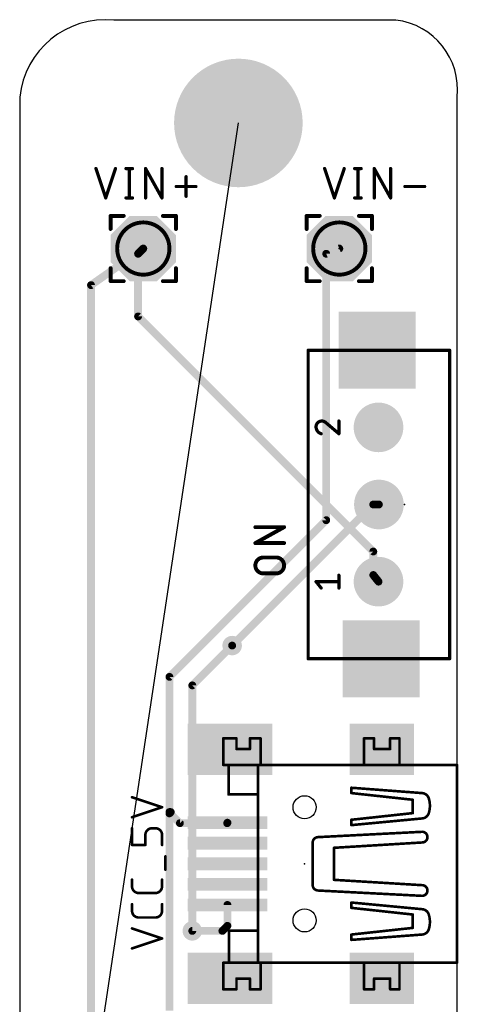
# Model space of a CAD drawing. Extents: x 0 to 95, y 0 to 67.
# Drawn here: x 78 to 95.05, y 28.68 to 67.02 of the extents above; entities that cross this region are included whole.
import ezdxf

# ---------------------------------------------------------------- set-up
doc = ezdxf.new("R2010")
doc.units = 0
doc.header["$MEASUREMENT"] = 0
doc.layers.get('0').update_dxf_attribs({"linetype": 'CONTINUOUS'})
for name, color, linetype in [('1', 12, 'CONTINUOUS'), ('16', 132, 'CONTINUOUS'), ('17', 110, 'CONTINUOUS'), ('18', 110, 'CONTINUOUS'), ('19', 53, 'CONTINUOUS'), ('20', 31, 'CONTINUOUS'), ('21', 253, 'CONTINUOUS'), ('23', 53, 'CONTINUOUS'), ('25', 253, 'CONTINUOUS'), ('51', 253, 'CONTINUOUS')]:
    doc.layers.add(name, color=color, linetype=linetype)

# ---------------------------------------------------------------- blocks, each defined once
blk = doc.blocks.new('ROUNDP')
at = {"const_width": 0.5}
blk.add_lwpolyline([(0, -0.25, 1), (0, 0.25, 1), (0, -0.25)], format="xyb", dxfattribs=at)
blk = doc.blocks.new('SQUAREP')
blk.add_solid([(-0.5, -0.5), (0.5, -0.5), (-0.5, 0.5), (0.5, 0.5)])
blk = doc.blocks.new('RECT')
blk.add_solid([(-0.5, -0.5), (0.5, -0.5), (-0.5, 0.5), (0.5, 0.5)])
blk = doc.blocks.new('OCTAGONP')
at = {"const_width": 0.5}
blk.add_lwpolyline([(-0.25, -0.1036), (-0.25, 0.1036), (-0.1036, 0.25), (0.1036, 0.25), (0.25, 0.1036), (0.25, -0.1036), (0.1036, -0.25), (-0.1036, -0.25), (-0.25, -0.1036), (-0.25, 0.1036)], dxfattribs=at)
blk = doc.blocks.new('ROUNDV')
at = {"const_width": 0.5}
blk.add_lwpolyline([(0, -0.25, 1), (0, 0.25, 1), (0, -0.25)], format="xyb", dxfattribs=at)

msp = doc.modelspace()

# ---------------------------------------------------------------- linework, layer by layer
at = {"layer": '1', "const_width": 0.3048}
for points in [[(80.772, 56.6928), (82.804, 58.1152)], [(89.916, 57.912), (90.424, 58.1152)], [(89.916, 47.5488), (89.916, 57.912)], [(80.772, 56.6928), (80.772, 25.908)], [(91.7448, 48.1584), (86.2584, 42.672)], [(91.7448, 48.1584), (91.964, 48.1584)], [(83.82, 41.4528), (89.916, 47.5488)], [(83.82, 36.195), (83.82, 41.4528)], [(83.8708, 36.195), (83.82, 36.195)], [(83.8327, 36.1569), (83.82, 36.1442)], [(83.82, 36.1442), (83.82, 28.4734)], [(83.8454, 36.1696), (83.8327, 36.1569)], [(84.2264, 35.7632), (83.8327, 36.1569)], [(83.8708, 36.195), (83.8454, 36.1696)], [(86.0655, 35.7632), (84.2264, 35.7632)], [(86.0754, 35.7818), (86.0655, 35.7632)], [(86.0754, 31.769), (86.0754, 32.5818)], [(85.8786, 31.5722), (86.0754, 31.769)], [(85.8786, 31.5722), (84.709, 31.5722)]]:
    msp.add_lwpolyline(points, dxfattribs=at)
at = {"layer": '1', "const_width": 0.1524}
for points in [[(82.8477, 58.0528, 1), (82.7603, 58.1776)], [(89.9922, 57.912, 1), (89.8398, 57.912)], [(89.8877, 57.9827, 1), (89.9443, 57.8413)], [(90.4523, 58.0445, 1), (90.3957, 58.1859)], [(80.8482, 56.6928, 1), (80.6958, 56.6928)], [(80.7283, 56.7552, 1), (80.8157, 56.6304)], [(91.7448, 48.2346, 1), (91.7448, 48.0822)], [(91.7987, 48.1045, 1), (91.6909, 48.2123)], [(91.964, 48.0822, 1), (91.964, 48.2346)], [(89.8398, 47.5488, 1), (89.9922, 47.5488)], [(89.9699, 47.4949, 1), (89.8621, 47.6027)], [(86.2045, 42.7259, 1), (86.3123, 42.6181)], [(83.8962, 41.4528, 1), (83.7438, 41.4528)], [(83.7661, 41.5067, 1), (83.8739, 41.3989)], [(83.82, 36.2712, 1), (83.82, 36.1188)], [(83.8962, 36.1442, 1), (83.7438, 36.1442)], [(83.7661, 36.1981, 1), (83.8739, 36.0903)], [(83.7438, 36.195, 1), (83.8962, 36.195)], [(83.8866, 36.2108, 1), (83.7788, 36.103)], [(83.7788, 36.2108, 1), (83.8866, 36.103)], [(83.7915, 36.2235, 1), (83.8993, 36.1157)], [(83.8866, 36.103, 1), (83.7788, 36.2108)], [(83.8993, 36.1157, 1), (83.7915, 36.2235)], [(83.9247, 36.1411, 1), (83.8169, 36.2489)], [(83.8708, 36.1188, 1), (83.8708, 36.2712)], [(84.2264, 35.8394, 1), (84.2264, 35.687)], [(84.1725, 35.7093, 1), (84.2803, 35.8171)], [(85.9982, 35.7989, 1), (86.1328, 35.7275)], [(86.1427, 35.7461, 1), (86.0081, 35.8175)], [(86.0655, 35.687, 1), (86.0655, 35.8394)], [(86.1516, 32.5818, 1), (85.9992, 32.5818)], [(85.9992, 31.769, 1), (86.1516, 31.769)], [(86.1293, 31.7151, 1), (86.0215, 31.8229)], [(84.709, 31.6484, 1), (84.709, 31.496)], [(85.8247, 31.6261, 1), (85.9325, 31.5183)], [(85.8786, 31.496, 1), (85.8786, 31.6484)]]:
    msp.add_lwpolyline(points, format="xyb", dxfattribs=at)
at = {"layer": '16', "const_width": 0.3048}
for points in [[(82.6008, 57.912), (82.804, 58.1152)], [(82.6008, 57.912), (82.6008, 55.4736)], [(82.6008, 55.4736), (91.7448, 46.3296)], [(91.7448, 46.3296), (91.7448, 45.4152)], [(91.7448, 45.4152), (91.948, 45.1584)], [(86.2584, 42.672), (84.709, 41.1226)], [(84.709, 41.1226), (84.709, 31.5722)]]:
    msp.add_lwpolyline(points, dxfattribs=at)
at = {"layer": '16', "const_width": 0.1524}
for points in [[(82.677, 57.912, 1), (82.5246, 57.912)], [(82.5469, 57.9659, 1), (82.6547, 57.8581)], [(82.8579, 58.0613, 1), (82.7501, 58.1691)], [(82.6547, 55.5275, 1), (82.5469, 55.4197)], [(82.5246, 55.4736, 1), (82.677, 55.4736)], [(91.821, 46.3296, 1), (91.6686, 46.3296)], [(91.6909, 46.2757, 1), (91.7987, 46.3835)], [(91.8046, 45.4625, 1), (91.685, 45.3679)], [(91.6686, 45.4152, 1), (91.821, 45.4152)], [(91.8882, 45.1111, 1), (92.0078, 45.2057)], [(86.3123, 42.6181, 1), (86.2045, 42.7259)], [(84.7852, 41.1226, 1), (84.6328, 41.1226)], [(84.6551, 41.1765, 1), (84.7629, 41.0687)], [(84.6328, 31.5722, 1), (84.7852, 31.5722)]]:
    msp.add_lwpolyline(points, format="xyb", dxfattribs=at)
at = {"layer": '19'}
msp.add_line((78, 6.5), (86.5, 63), dxfattribs=at)
at = {"layer": '20'}
for p, q in [((92.62, 67), (81.66, 67)), ((78, 64), (78, 16)), ((95, 3), (95, 64))]:
    msp.add_line(p, q, dxfattribs=at)
for centre in [(89.0754, 36.3818), (89.0754, 31.9818)]:
    msp.add_circle(centre, 0.45, dxfattribs=at)
for centre, radius, start, end in [((81.33, 63.67), 3.3463, 84.3405, 174.3405), ((92.31, 64.31), 2.7078, 353.4261, 83.4261)]:
    msp.add_arc(centre, radius, start, end, dxfattribs=at)
at = {"layer": '21'}
for points, const_width in [([(81.534, 59.3852), (82.042, 59.3852)], 0.1524), ([(81.534, 59.3852), (81.534, 58.8772)], 0.1524), ([(84.074, 59.3852), (83.566, 59.3852)], 0.1524), ([(84.074, 59.3852), (84.074, 58.8772)], 0.1524), ([(89.154, 59.3852), (89.662, 59.3852)], 0.1524), ([(89.154, 59.3852), (89.154, 58.8772)], 0.1524), ([(91.694, 59.3852), (91.186, 59.3852)], 0.1524), ([(91.694, 59.3852), (91.694, 58.8772)], 0.1524), ([(81.534, 56.8452), (81.534, 57.3532)], 0.1524), ([(84.074, 56.8452), (84.074, 57.3532)], 0.1524), ([(89.154, 56.8452), (89.154, 57.3532)], 0.1524), ([(91.694, 56.8452), (91.694, 57.3532)], 0.1524), ([(81.534, 56.8452), (82.042, 56.8452)], 0.1524), ([(83.566, 56.8452), (84.074, 56.8452)], 0.1524), ([(89.154, 56.8452), (89.662, 56.8452)], 0.1524), ([(91.186, 56.8452), (91.694, 56.8452)], 0.1524), ([(89.214, 42.1584), (89.214, 54.1584)], 0.127), ([(89.214, 54.1584), (94.714, 54.1584)], 0.127), ([(94.714, 54.1584), (94.714, 42.1584)], 0.127), ([(89.9146, 51.3313), (90.4085, 50.9115)], 0.127), ([(90.4085, 50.9115), (90.4085, 51.4053)], 0.127), ([(90.4085, 44.9115), (90.4085, 45.4053)], 0.127), ([(89.7171, 44.9115), (89.5195, 45.1584)], 0.127), ([(89.5195, 45.1584), (90.4085, 45.1584)], 0.127), ([(94.714, 42.1584), (89.214, 42.1584)], 0.127), ([(87.9912, 38.029), (90.6785, 38.029)], 0.1016), ([(94.9936, 38.0232), (93.49, 38.0232)], 0.1016), ([(94.9936, 38.0233), (94.9936, 38.0232)], 0.1016), ([(94.9936, 38.0232), (94.9936, 30.3402)], 0.1016), ([(94.9982, 38.0291), (94.9982, 30.3345)], 0.1016), ([(86.1181, 37.5142), (86.1181, 36.8816)], 0.1016), ([(87.2656, 36.8817), (87.2656, 37.506)], 0.1016), ([(90.8925, 37.1407), (93.6439, 36.933)], 0.1016), ([(90.8925, 36.933), (90.8925, 37.1407)], 0.1016), ([(86.1181, 36.8816), (87.2656, 36.8816)], 0.1016), ([(93.2805, 36.6735), (90.8925, 36.933)], 0.1016), ([(93.2805, 36.1543), (93.2805, 36.6735)], 0.1016), ([(90.8925, 35.8948), (93.2805, 36.1543)], 0.1016), ([(93.6439, 35.9467), (90.8925, 35.6871)], 0.1016), ([(90.8925, 35.6871), (90.8925, 35.8948)], 0.1016), ([(93.6438, 35.4275), (89.5946, 35.2199)], 0.1016), ([(89.387, 35.0122), (89.387, 33.3511)], 0.1016), ([(93.6439, 35.0122), (90.2176, 34.8046)], 0.1016), ([(90.2176, 34.8046), (90.2176, 33.5586)], 0.1016), ([(93.6439, 33.3512), (90.2176, 33.5588)], 0.1016), ([(93.6438, 32.9359), (89.5946, 33.1435)], 0.1016), ([(93.8515, 33.1435), (93.8515, 33.1436)], 0.1016), ([(93.6439, 32.4167), (90.8925, 32.6763)], 0.1016), ([(90.8925, 32.6763), (90.8925, 32.4686)], 0.1016), ([(90.8925, 32.4686), (93.2805, 32.2091)], 0.1016), ([(93.2805, 32.2091), (93.2805, 31.6899)], 0.1016), ([(86.135, 31.5832), (87.2656, 31.5832)], 0.1016), ([(86.135, 30.8575), (86.135, 31.5832)], 0.1016), ([(87.2656, 31.5832), (87.2655, 30.8575)], 0.1016), ([(93.2805, 31.6899), (90.8925, 31.4304)], 0.1016), ([(90.8925, 31.2227), (93.6439, 31.4304)], 0.1016), ([(90.8925, 31.4304), (90.8925, 31.2227)], 0.1016), ([(90.6277, 30.3346), (88.0923, 30.3345)], 0.1016), ([(94.9936, 30.3402), (93.4901, 30.3403)], 0.1016)]:
    msp.add_lwpolyline(points, dxfattribs=dict(at, const_width=const_width))
for points, const_width in [([(81.534, 59.4233, 1), (81.534, 59.3471)], 0.0762), ([(81.5721, 59.3852, 1), (81.4959, 59.3852)], 0.0762), ([(82.042, 59.3471, 1), (82.042, 59.4233)], 0.0762), ([(83.566, 59.4233, 1), (83.566, 59.3471)], 0.0762), ([(84.1121, 59.3852, 1), (84.0359, 59.3852)], 0.0762), ([(84.074, 59.3471, 1), (84.074, 59.4233)], 0.0762), ([(89.154, 59.4233, 1), (89.154, 59.3471)], 0.0762), ([(89.1921, 59.3852, 1), (89.1159, 59.3852)], 0.0762), ([(89.662, 59.3471, 1), (89.662, 59.4233)], 0.0762), ([(91.186, 59.4233, 1), (91.186, 59.3471)], 0.0762), ([(91.7321, 59.3852, 1), (91.6559, 59.3852)], 0.0762), ([(91.694, 59.3471, 1), (91.694, 59.4233)], 0.0762), ([(81.4959, 58.8772, 1), (81.5721, 58.8772)], 0.0762), ([(84.0359, 58.8772, 1), (84.1121, 58.8772)], 0.0762), ([(89.1159, 58.8772, 1), (89.1921, 58.8772)], 0.0762), ([(91.6559, 58.8772, 1), (91.7321, 58.8772)], 0.0762), ([(81.5721, 57.3532, 1), (81.4959, 57.3532)], 0.0762), ([(84.1121, 57.3532, 1), (84.0359, 57.3532)], 0.0762), ([(89.1921, 57.3532, 1), (89.1159, 57.3532)], 0.0762), ([(91.7321, 57.3532, 1), (91.6559, 57.3532)], 0.0762), ([(81.534, 56.8833, 1), (81.534, 56.8071)], 0.0762), ([(81.4959, 56.8452, 1), (81.5721, 56.8452)], 0.0762), ([(82.042, 56.8071, 1), (82.042, 56.8833)], 0.0762), ([(83.566, 56.8833, 1), (83.566, 56.8071)], 0.0762), ([(84.0359, 56.8452, 1), (84.1121, 56.8452)], 0.0762), ([(84.074, 56.8071, 1), (84.074, 56.8833)], 0.0762), ([(89.154, 56.8833, 1), (89.154, 56.8071)], 0.0762), ([(89.1159, 56.8452, 1), (89.1921, 56.8452)], 0.0762), ([(89.662, 56.8071, 1), (89.662, 56.8833)], 0.0762), ([(91.186, 56.8833, 1), (91.186, 56.8071)], 0.0762), ([(91.6559, 56.8452, 1), (91.7321, 56.8452)], 0.0762), ([(91.694, 56.8071, 1), (91.694, 56.8833)], 0.0762), ([(89.2458, 54.1584, 1), (89.1822, 54.1584)], 0.0635), ([(89.214, 54.1902, 1), (89.214, 54.1266)], 0.0635), ([(94.7458, 54.1584, 1), (94.6822, 54.1584)], 0.0635), ([(94.714, 54.1266, 1), (94.714, 54.1902)], 0.0635), ([(89.7418, 51.4053, 0.4142), (89.5195, 51.1831)], 0.127), ([(89.7418, 51.4371, 1), (89.7417, 51.3736)], 0.0635), ([(89.9146, 51.3313, 0.2053), (89.7418, 51.4053)], 0.127), ([(89.7418, 51.3736, 1), (89.7418, 51.4371)], 0.0635), ([(89.9352, 51.3555, 1), (89.894, 51.3071)], 0.0635), ([(89.8916, 51.3094, 1), (89.9376, 51.3532)], 0.0635), ([(90.4403, 51.4053, 1), (90.3768, 51.4053)], 0.0635), ([(89.5195, 51.1831, 0.3252), (89.7171, 50.9115)], 0.127), ([(89.5512, 51.1831, 1), (89.4878, 51.1831)], 0.0635), ([(89.4878, 51.1831, 1), (89.5513, 51.1831)], 0.0635), ([(89.7073, 50.8813, 1), (89.7268, 50.9417)], 0.0635), ([(90.3768, 50.9115, 1), (90.4403, 50.9115)], 0.0635), ([(90.3879, 50.8873, 1), (90.4291, 50.9356)], 0.0635), ([(90.4403, 45.4053, 1), (90.3768, 45.4053)], 0.0635), ([(89.5195, 45.1902, 1), (89.5195, 45.1266)], 0.0635), ([(89.5443, 45.1782, 1), (89.4947, 45.1386)], 0.0635), ([(89.6923, 44.8916, 1), (89.7418, 44.9313)], 0.0635), ([(90.3768, 44.9115, 1), (90.4403, 44.9115)], 0.0635), ([(90.4085, 45.1266, 1), (90.4085, 45.1902)], 0.0635), ([(89.214, 42.1902, 1), (89.214, 42.1266)], 0.0635), ([(89.1822, 42.1584, 1), (89.2458, 42.1584)], 0.0635), ([(94.6822, 42.1584, 1), (94.7458, 42.1584)], 0.0635), ([(94.714, 42.1266, 1), (94.714, 42.1902)], 0.0635), ([(87.9912, 38.0544, 1), (87.9912, 38.0036)], 0.0508), ([(90.6785, 38.0036, 1), (90.6785, 38.0544)], 0.0508), ([(93.49, 38.0486, 1), (93.49, 37.9978)], 0.0508), ([(95.019, 38.0233, 1), (94.9682, 38.0233)], 0.0508), ([(95.019, 38.0232, 1), (94.9682, 38.0232)], 0.0508), ([(94.9682, 38.0232, 1), (95.019, 38.0232)], 0.0508), ([(95.0236, 38.0291, 1), (94.9728, 38.0291)], 0.0508), ([(94.9936, 37.9978, 1), (94.9936, 38.0486)], 0.0508), ([(86.1435, 37.5142, 1), (86.0927, 37.5142)], 0.0508), ([(87.291, 37.506, 1), (87.2402, 37.506)], 0.0508), ([(90.8944, 37.166, 1), (90.8906, 37.1154)], 0.0508), ([(90.9179, 37.1407, 1), (90.8671, 37.1407)], 0.0508), ([(86.1181, 36.907, 1), (86.1181, 36.8562)], 0.0508), ([(86.0927, 36.8816, 1), (86.1435, 36.8816)], 0.0508), ([(87.2402, 36.8817, 1), (87.291, 36.8817)], 0.0508), ([(87.2656, 36.8562, 1), (87.2656, 36.907)], 0.0508), ([(90.8952, 36.9583, 1), (90.8898, 36.9077)], 0.0508), ([(90.8671, 36.933, 1), (90.9179, 36.933)], 0.0508), ([(93.9034, 36.7254, 0.3087), (93.6439, 36.933)], 0.1016), ([(93.6458, 36.9583, 1), (93.642, 36.9077)], 0.0508), ([(93.642, 36.9077, 1), (93.6458, 36.9583)], 0.0508), ([(93.3059, 36.6735, 1), (93.2551, 36.6735)], 0.0508), ([(93.2778, 36.6482, 1), (93.2832, 36.6988)], 0.0508), ([(93.9034, 36.1543, 0.1499), (93.9034, 36.7254)], 0.1016), ([(93.9277, 36.7328, 1), (93.8791, 36.718)], 0.0508), ([(93.8791, 36.718, 1), (93.9277, 36.7328)], 0.0508), ([(93.2551, 36.1543, 1), (93.3059, 36.1543)], 0.0508), ([(93.2832, 36.129, 1), (93.2778, 36.1796)], 0.0508), ([(93.6439, 35.9467, 0.3087), (93.9034, 36.1543)], 0.1016), ([(93.8791, 36.1617, 1), (93.9277, 36.1469)], 0.0508), ([(93.9277, 36.1469, 1), (93.8791, 36.1617)], 0.0508), ([(90.9179, 35.8948, 1), (90.8671, 35.8948)], 0.0508), ([(90.8898, 35.9201, 1), (90.8952, 35.8695)], 0.0508), ([(90.8901, 35.7124, 1), (90.8949, 35.6618)], 0.0508), ([(90.8671, 35.6871, 1), (90.9179, 35.6871)], 0.0508), ([(93.642, 35.972, 1), (93.6458, 35.9214)], 0.0508), ([(93.6463, 35.9214, 1), (93.6415, 35.972)], 0.0508), ([(89.5946, 35.2199, 0.3825), (89.387, 35.0122)], 0.1016), ([(89.5933, 35.2453, 1), (89.5959, 35.1945)], 0.0508), ([(89.596, 35.1945, 1), (89.5932, 35.2453)], 0.0508), ([(93.8515, 35.2199, 0.4142), (93.6439, 35.4275)], 0.1016), ([(93.6439, 35.4529, 1), (93.6439, 35.4021)], 0.0508), ([(93.6439, 35.0122, 0.4142), (93.8515, 35.2198)], 0.1016), ([(93.6451, 35.4021, 1), (93.6425, 35.4529)], 0.0508), ([(93.8769, 35.2198, 1), (93.8261, 35.2198)], 0.0508), ([(89.4124, 35.0122, 1), (89.3616, 35.0122)], 0.0508), ([(89.3616, 35.0136, 1), (89.4124, 35.0108)], 0.0508), ([(93.6439, 35.0376, 1), (93.6439, 34.9868)], 0.0508), ([(93.6454, 34.9868, 1), (93.6424, 35.0376)], 0.0508), ([(93.8261, 35.2199, 1), (93.8769, 35.2199)], 0.0508), ([(90.2161, 34.83, 1), (90.2191, 34.7792)], 0.0508), ([(90.243, 34.8046, 1), (90.1922, 34.8046)], 0.0508), ([(89.387, 33.3512, 0.3827), (89.5946, 33.1435)], 0.1016), ([(89.4124, 33.3526, 1), (89.3616, 33.3498)], 0.0508), ([(89.3616, 33.3511, 1), (89.4124, 33.3511)], 0.0508), ([(90.2191, 33.5842, 1), (90.2161, 33.5334)], 0.0508), ([(90.1922, 33.5586, 1), (90.243, 33.5586)], 0.0508), ([(93.8515, 33.1436, 0.4142), (93.6439, 33.3512)], 0.1016), ([(93.6439, 33.3766, 1), (93.6439, 33.3258)], 0.0508), ([(93.6424, 33.3258, 1), (93.6454, 33.3766)], 0.0508), ([(89.5959, 33.1689, 1), (89.5933, 33.1181)], 0.0508), ([(89.5932, 33.1181, 1), (89.596, 33.1689)], 0.0508), ([(93.6439, 32.9359, 0.4142), (93.8515, 33.1435)], 0.1016), ([(93.6439, 32.9613, 1), (93.6439, 32.9105)], 0.0508), ([(93.6425, 32.9105, 1), (93.6451, 32.9613)], 0.0508), ([(93.8769, 33.1436, 1), (93.8261, 33.1436)], 0.0508), ([(93.8769, 33.1435, 1), (93.8261, 33.1435)], 0.0508), ([(93.8261, 33.1436, 1), (93.8769, 33.1436)], 0.0508), ([(93.8261, 33.1435, 1), (93.8769, 33.1435)], 0.0508), ([(90.8949, 32.7016, 1), (90.8901, 32.651)], 0.0508), ([(90.9179, 32.6763, 1), (90.8671, 32.6763)], 0.0508), ([(90.8952, 32.4939, 1), (90.8898, 32.4433)], 0.0508), ([(90.8671, 32.4686, 1), (90.9179, 32.4686)], 0.0508), ([(93.3059, 32.2091, 1), (93.2551, 32.2091)], 0.0508), ([(93.2778, 32.1838, 1), (93.2832, 32.2344)], 0.0508), ([(93.9034, 32.2091, 0.3087), (93.6439, 32.4167)], 0.1016), ([(93.6458, 32.442, 1), (93.642, 32.3914)], 0.0508), ([(93.6415, 32.3914, 1), (93.6463, 32.442)], 0.0508), ([(93.9034, 31.638, 0.1499), (93.9034, 32.2091)], 0.1016), ([(93.9277, 32.2165, 1), (93.8791, 32.2017)], 0.0508), ([(93.8791, 32.2017, 1), (93.9277, 32.2165)], 0.0508), ([(86.135, 31.6086, 1), (86.135, 31.5578)], 0.0508), ([(86.1604, 31.5832, 1), (86.1096, 31.5832)], 0.0508), ([(87.291, 31.5832, 1), (87.2402, 31.5832)], 0.0508), ([(87.2656, 31.5578, 1), (87.2656, 31.6086)], 0.0508), ([(90.9179, 31.4304, 1), (90.8671, 31.4304)], 0.0508), ([(90.8898, 31.4557, 1), (90.8952, 31.4051)], 0.0508), ([(93.2551, 31.6899, 1), (93.3059, 31.6899)], 0.0508), ([(93.2832, 31.6646, 1), (93.2778, 31.7152)], 0.0508), ([(93.6439, 31.4304, 0.3087), (93.9034, 31.638)], 0.1016), ([(93.642, 31.4557, 1), (93.6458, 31.4051)], 0.0508), ([(93.6458, 31.4051, 1), (93.642, 31.4557)], 0.0508), ([(93.8791, 31.6454, 1), (93.9277, 31.6306)], 0.0508), ([(93.9277, 31.6306, 1), (93.8791, 31.6454)], 0.0508), ([(90.8906, 31.248, 1), (90.8944, 31.1974)], 0.0508), ([(90.8671, 31.2227, 1), (90.9179, 31.2227)], 0.0508), ([(86.1096, 30.8575, 1), (86.1604, 30.8575)], 0.0508), ([(87.2401, 30.8575, 1), (87.2909, 30.8575)], 0.0508), ([(88.0923, 30.3599, 1), (88.0923, 30.3091)], 0.0508), ([(90.6277, 30.3092, 1), (90.6277, 30.36)], 0.0508), ([(93.4901, 30.3657, 1), (93.4901, 30.3149)], 0.0508), ([(94.9682, 30.3402, 1), (95.019, 30.3402)], 0.0508), ([(94.9728, 30.3345, 1), (95.0236, 30.3345)], 0.0508), ([(94.9936, 30.3148, 1), (94.9936, 30.3656)], 0.0508)]:
    msp.add_lwpolyline(points, format="xyb", dxfattribs=dict(at, const_width=const_width))
at = {"layer": '23'}
for p in [(82.804, 58.1152), (90.424, 58.1152), (92.964, 48.1584), (89.0754, 34.1818)]:
    msp.add_point(p, dxfattribs=at)
at = {"layer": '25'}
for points, const_width in [([(80.9625, 61.2267), (81.3435, 60.0837)], 0.127), ([(81.3435, 60.0837), (81.7245, 61.2267)], 0.127), ([(82.1309, 61.2267), (82.3849, 61.2267)], 0.127), ([(82.2579, 61.2267), (82.2579, 60.0837)], 0.127), ([(82.8929, 60.0837), (82.8929, 61.2267)], 0.127), ([(82.8929, 61.2267), (83.5279, 60.0837)], 0.127), ([(83.5279, 60.0837), (83.5279, 61.2267)], 0.127), ([(84.4677, 60.1472), (84.4677, 60.9092)], 0.127), ([(89.8525, 61.2267), (90.2335, 60.0837)], 0.127), ([(90.2335, 60.0837), (90.6145, 61.2267)], 0.127), ([(91.0209, 61.2267), (91.2749, 61.2267)], 0.127), ([(91.1479, 61.2267), (91.1479, 60.0837)], 0.127), ([(91.7829, 60.0837), (91.7829, 61.2267)], 0.127), ([(91.7829, 61.2267), (92.4179, 60.0837)], 0.127), ([(92.4179, 60.0837), (92.4179, 61.2267)], 0.127), ([(84.0867, 60.5282), (84.8487, 60.5282)], 0.127), ([(92.9767, 60.5282), (93.7387, 60.5282)], 0.127), ([(82.1309, 60.0837), (82.3849, 60.0837)], 0.127), ([(91.0209, 60.0837), (91.2749, 60.0837)], 0.127), ([(87.1606, 46.6577), (88.2782, 47.2786)], 0.1524), ([(88.2782, 47.2786), (87.1606, 47.2786)], 0.1524), ([(88.2782, 46.6577), (87.1606, 46.6577)], 0.1524), ([(87.471, 46.0975), (87.9678, 46.0975)], 0.1524), ([(87.9678, 45.4766), (87.471, 45.4766)], 0.1524), ([(83.534, 36.3837), (82.3656, 36.7731)], 0.1016), ([(82.3656, 35.9942), (83.534, 36.3837)], 0.1016), ([(82.3656, 34.9161), (82.3656, 35.5652)], 0.1016), ([(82.8849, 35.3056), (82.8849, 34.9161)], 0.1016), ([(83.2744, 35.5652), (83.1445, 35.5652)], 0.1016), ([(83.534, 34.9161), (83.534, 35.3056)], 0.1016), ([(82.8849, 34.9161), (82.3656, 34.9161)], 0.1016), ([(83.6638, 33.9523), (83.6638, 34.4716)], 0.1016), ([(82.3656, 33.3055), (82.3656, 33.5652)], 0.1016), ([(83.534, 33.5652), (83.534, 33.3055)], 0.1016), ([(83.2744, 33.0459), (82.6252, 33.0459)], 0.1016), ([(82.3656, 32.353), (82.3656, 32.6127)], 0.1016), ([(83.534, 32.6127), (83.534, 32.353)], 0.1016), ([(83.2744, 32.0934), (82.6252, 32.0934)], 0.1016), ([(83.534, 31.2783), (82.3656, 31.6677)], 0.1016), ([(82.3656, 30.8888), (83.534, 31.2783)], 0.1016)]:
    msp.add_lwpolyline(points, dxfattribs=dict(at, const_width=const_width))
for points, const_width in [([(80.9926, 61.2367, 1), (80.9324, 61.2167)], 0.0635), ([(81.7546, 61.2167, 1), (81.6944, 61.2367)], 0.0635), ([(82.1309, 61.2585, 1), (82.1309, 61.1949)], 0.0635), ([(82.2897, 61.2267, 1), (82.2262, 61.2267)], 0.0635), ([(82.3849, 61.1949, 1), (82.3849, 61.2585)], 0.0635), ([(82.9246, 61.2267, 1), (82.8611, 61.2267)], 0.0635), ([(82.9207, 61.2421, 1), (82.8651, 61.2113)], 0.0635), ([(83.5597, 61.2267, 1), (83.4962, 61.2267)], 0.0635), ([(84.4995, 60.9092, 1), (84.436, 60.9092)], 0.0635), ([(89.8826, 61.2367, 1), (89.8224, 61.2167)], 0.0635), ([(90.6446, 61.2167, 1), (90.5844, 61.2367)], 0.0635), ([(91.0209, 61.2585, 1), (91.0209, 61.1949)], 0.0635), ([(91.1797, 61.2267, 1), (91.1162, 61.2267)], 0.0635), ([(91.2749, 61.1949, 1), (91.2749, 61.2585)], 0.0635), ([(91.8147, 61.2267, 1), (91.7511, 61.2267)], 0.0635), ([(91.8107, 61.2421, 1), (91.7551, 61.2113)], 0.0635), ([(92.4497, 61.2267, 1), (92.3862, 61.2267)], 0.0635), ([(84.0867, 60.56, 1), (84.0867, 60.4965)], 0.0635), ([(84.8487, 60.4965, 1), (84.8487, 60.56)], 0.0635), ([(92.9767, 60.56, 1), (92.9767, 60.4965)], 0.0635), ([(93.7387, 60.4965, 1), (93.7387, 60.56)], 0.0635), ([(81.3134, 60.0937, 1), (81.3736, 60.0737)], 0.0635), ([(81.3134, 60.0737, 1), (81.3736, 60.0937)], 0.0635), ([(82.1309, 60.1155, 1), (82.1309, 60.0519)], 0.0635), ([(82.2262, 60.0837, 1), (82.2897, 60.0837)], 0.0635), ([(82.3849, 60.0519, 1), (82.3849, 60.1155)], 0.0635), ([(82.8611, 60.0837, 1), (82.9246, 60.0837)], 0.0635), ([(83.4962, 60.0837, 1), (83.5597, 60.0837)], 0.0635), ([(83.5001, 60.0683, 1), (83.5557, 60.0991)], 0.0635), ([(84.436, 60.1472, 1), (84.4995, 60.1472)], 0.0635), ([(90.2034, 60.0937, 1), (90.2636, 60.0737)], 0.0635), ([(90.2034, 60.0737, 1), (90.2636, 60.0937)], 0.0635), ([(91.0209, 60.1155, 1), (91.0209, 60.0519)], 0.0635), ([(91.1162, 60.0837, 1), (91.1797, 60.0837)], 0.0635), ([(91.2749, 60.0519, 1), (91.2749, 60.1155)], 0.0635), ([(91.7511, 60.0837, 1), (91.8147, 60.0837)], 0.0635), ([(92.3862, 60.0837, 1), (92.4497, 60.0837)], 0.0635), ([(92.3901, 60.0683, 1), (92.4457, 60.0991)], 0.0635), ([(87.1606, 47.3167, 1), (87.1606, 47.2405)], 0.0762), ([(88.2967, 47.2453, 1), (88.2597, 47.3119)], 0.0762), ([(88.2782, 47.2405, 1), (88.2782, 47.3167)], 0.0762), ([(87.1606, 46.6958, 1), (87.1606, 46.6196)], 0.0762), ([(87.1421, 46.691, 1), (87.1791, 46.6244)], 0.0762), ([(88.2782, 46.6196, 1), (88.2782, 46.6958)], 0.0762), ([(87.471, 46.0975, 1), (87.471, 45.4766)], 0.1524), ([(87.471, 46.1356, 1), (87.471, 46.0594)], 0.0762), ([(87.471, 46.0594, 1), (87.471, 46.1356)], 0.0762), ([(87.9678, 45.4766, 1), (87.9678, 46.0975)], 0.1524), ([(87.9678, 46.1356, 1), (87.9678, 46.0594)], 0.0762), ([(87.9678, 46.0594, 1), (87.9678, 46.1356)], 0.0762), ([(87.471, 45.5147, 1), (87.471, 45.4385)], 0.0762), ([(87.471, 45.4385, 1), (87.471, 45.5147)], 0.0762), ([(87.9678, 45.5147, 1), (87.9678, 45.4385)], 0.0762), ([(87.9678, 45.4385, 1), (87.9678, 45.5147)], 0.0762), ([(82.3736, 36.7972, 1), (82.3576, 36.749)], 0.0508), ([(83.542, 36.3596, 1), (83.526, 36.4078)], 0.0508), ([(83.526, 36.3596, 1), (83.542, 36.4078)], 0.0508), ([(82.3576, 36.0183, 1), (82.3736, 35.9701)], 0.0508), ([(82.391, 35.5652, 1), (82.3402, 35.5652)], 0.0508), ([(83.1445, 35.5652, 0.4142), (82.8849, 35.3056)], 0.1016), ([(82.9103, 35.3056, 1), (82.8595, 35.3056)], 0.0508), ([(82.8595, 35.3056, 1), (82.9103, 35.3056)], 0.0508), ([(83.1445, 35.5906, 1), (83.1445, 35.5398)], 0.0508), ([(83.1445, 35.5398, 1), (83.1445, 35.5906)], 0.0508), ([(83.534, 35.3056, 0.4142), (83.2744, 35.5652)], 0.1016), ([(83.2744, 35.5906, 1), (83.2744, 35.5398)], 0.0508), ([(83.2744, 35.5398, 1), (83.2744, 35.5906)], 0.0508), ([(83.5594, 35.3056, 1), (83.5086, 35.3056)], 0.0508), ([(83.5086, 35.3056, 1), (83.5594, 35.3056)], 0.0508), ([(82.3656, 34.9415, 1), (82.3656, 34.8907)], 0.0508), ([(82.3402, 34.9161, 1), (82.391, 34.9161)], 0.0508), ([(82.8595, 34.9161, 1), (82.9103, 34.9161)], 0.0508), ([(82.8849, 34.8907, 1), (82.8849, 34.9415)], 0.0508), ([(83.5086, 34.9161, 1), (83.5594, 34.9161)], 0.0508), ([(83.6892, 34.4716, 1), (83.6384, 34.4716)], 0.0508), ([(83.6384, 33.9523, 1), (83.6892, 33.9523)], 0.0508), ([(82.391, 33.5652, 1), (82.3402, 33.5652)], 0.0508), ([(82.3656, 33.3055, 0.4142), (82.6252, 33.0459)], 0.1016), ([(82.391, 33.3055, 1), (82.3402, 33.3055)], 0.0508), ([(83.2744, 33.0459, 0.4142), (83.534, 33.3055)], 0.1016), ([(83.5594, 33.5652, 1), (83.5086, 33.5652)], 0.0508), ([(83.5594, 33.3055, 1), (83.5086, 33.3055)], 0.0508), ([(82.3402, 33.3055, 1), (82.391, 33.3055)], 0.0508), ([(82.6252, 33.0713, 1), (82.6252, 33.0205)], 0.0508), ([(82.6252, 33.0205, 1), (82.6252, 33.0713)], 0.0508), ([(83.2744, 33.0713, 1), (83.2744, 33.0205)], 0.0508), ([(83.2744, 33.0205, 1), (83.2744, 33.0713)], 0.0508), ([(83.5086, 33.3055, 1), (83.5594, 33.3055)], 0.0508), ([(82.391, 32.6127, 1), (82.3402, 32.6127)], 0.0508), ([(83.5594, 32.6127, 1), (83.5086, 32.6127)], 0.0508), ([(82.3656, 32.353, 0.4142), (82.6252, 32.0934)], 0.1016), ([(82.391, 32.353, 1), (82.3402, 32.353)], 0.0508), ([(82.3402, 32.353, 1), (82.391, 32.353)], 0.0508), ([(83.2744, 32.0934, 0.4142), (83.534, 32.353)], 0.1016), ([(83.5594, 32.353, 1), (83.5086, 32.353)], 0.0508), ([(83.5086, 32.353, 1), (83.5594, 32.353)], 0.0508), ([(82.6252, 32.1188, 1), (82.6252, 32.068)], 0.0508), ([(82.6252, 32.068, 1), (82.6252, 32.1188)], 0.0508), ([(83.2744, 32.1188, 1), (83.2744, 32.068)], 0.0508), ([(83.2744, 32.068, 1), (83.2744, 32.1188)], 0.0508), ([(82.3736, 31.6918, 1), (82.3576, 31.6436)], 0.0508), ([(83.542, 31.2542, 1), (83.526, 31.3024)], 0.0508), ([(83.526, 31.2542, 1), (83.542, 31.3024)], 0.0508), ([(82.3576, 30.9129, 1), (82.3736, 30.8647)], 0.0508)]:
    msp.add_lwpolyline(points, format="xyb", dxfattribs=dict(at, const_width=const_width))
at = {"layer": '51'}
for points, const_width in [([(82.804, 57.0992, 1), (82.804, 59.1312, 1), (82.804, 57.0992)], 0.1524), ([(90.424, 57.0992, 1), (90.424, 59.1312, 1), (90.424, 57.0992)], 0.1524), ([(85.9127, 39.0869, 1), (85.9127, 39.0361)], 0.0508), ([(85.9381, 39.0615, 1), (85.8873, 39.0615)], 0.0508), ([(86.4534, 39.0615, 1), (86.4026, 39.0615)], 0.0508), ([(86.428, 39.0361, 1), (86.428, 39.0869)], 0.0508), ([(86.9471, 39.0869, 1), (86.9471, 39.0361)], 0.0508), ([(86.9725, 39.0615, 1), (86.9217, 39.0615)], 0.0508), ([(87.3878, 39.0615, 1), (87.337, 39.0615)], 0.0508), ([(87.3624, 39.0361, 1), (87.3624, 39.0869)], 0.0508), ([(91.3847, 39.0869, 1), (91.3847, 39.0361)], 0.0508), ([(91.4101, 39.0615, 1), (91.3593, 39.0615)], 0.0508), ([(91.8023, 39.0615, 1), (91.7515, 39.0615)], 0.0508), ([(91.7769, 39.0361, 1), (91.7769, 39.0869)], 0.0508), ([(92.3999, 39.0869, 1), (92.3999, 39.0361)], 0.0508), ([(92.4253, 39.0615, 1), (92.3745, 39.0615)], 0.0508), ([(92.7887, 39.0615, 1), (92.7379, 39.0615)], 0.0508), ([(92.7633, 39.0361, 1), (92.7633, 39.0869)], 0.0508), ([(86.428, 38.6716, 1), (86.428, 38.6208)], 0.0508), ([(86.4026, 38.6462, 1), (86.4534, 38.6462)], 0.0508), ([(86.9217, 38.6462, 1), (86.9725, 38.6462)], 0.0508), ([(86.9471, 38.6208, 1), (86.9471, 38.6716)], 0.0508), ([(91.7769, 38.6716, 1), (91.7769, 38.6208)], 0.0508), ([(91.7515, 38.6462, 1), (91.8023, 38.6462)], 0.0508), ([(92.3745, 38.6462, 1), (92.4253, 38.6462)], 0.0508), ([(92.3999, 38.6208, 1), (92.3999, 38.6716)], 0.0508), ([(85.8873, 38.0336, 1), (85.9381, 38.0336)], 0.0508), ([(85.9157, 38.0545, 1), (85.9157, 38.0037)], 0.0508), ([(86.1435, 38.0035, 1), (86.0927, 38.0035)], 0.0508), ([(87.291, 38.0291, 1), (87.2402, 38.0291)], 0.0508), ([(87.337, 38.0673, 1), (87.3878, 38.0673)], 0.0508), ([(91.3593, 38.0232, 1), (91.4101, 38.0232)], 0.0508), ([(92.7633, 38.0486, 1), (92.7633, 37.9978)], 0.0508), ([(92.7379, 38.0232, 1), (92.7887, 38.0232)], 0.0508), ([(94.9936, 37.9978, 1), (94.9936, 38.0486)], 0.0508), ([(94.9982, 38.0037, 1), (94.9982, 38.0545)], 0.0508), ([(86.0927, 36.8816, 1), (86.1435, 36.8816)], 0.0508), ([(86.1604, 31.5832, 1), (86.1096, 31.5832)], 0.0508), ([(85.9369, 30.3299, 1), (85.8861, 30.3299)], 0.0508), ([(85.9156, 30.3599, 1), (85.9156, 30.3091)], 0.0508), ([(86.1096, 30.3851, 1), (86.1604, 30.3851)], 0.0508), ([(87.2402, 30.402, 1), (87.291, 30.402)], 0.0508), ([(87.3878, 30.2962, 1), (87.337, 30.2962)], 0.0508), ([(91.4101, 30.3402, 1), (91.3593, 30.3402)], 0.0508), ([(92.7633, 30.3656, 1), (92.7633, 30.3148)], 0.0508), ([(92.7887, 30.3402, 1), (92.7379, 30.3402)], 0.0508), ([(94.9936, 30.3148, 1), (94.9936, 30.3656)], 0.0508), ([(94.9982, 30.3091, 1), (94.9982, 30.3599)], 0.0508), ([(86.428, 29.7426, 1), (86.428, 29.6918)], 0.0508), ([(86.4534, 29.7172, 1), (86.4026, 29.7172)], 0.0508), ([(86.9725, 29.7172, 1), (86.9217, 29.7172)], 0.0508), ([(86.9471, 29.6918, 1), (86.9471, 29.7426)], 0.0508), ([(91.7769, 29.7426, 1), (91.7769, 29.6918)], 0.0508), ([(91.8023, 29.7172, 1), (91.7515, 29.7172)], 0.0508), ([(92.4253, 29.7172, 1), (92.3745, 29.7172)], 0.0508), ([(92.3999, 29.6918, 1), (92.3999, 29.7426)], 0.0508), ([(85.9115, 29.3273, 1), (85.9115, 29.2765)], 0.0508), ([(85.8861, 29.3019, 1), (85.9369, 29.3019)], 0.0508), ([(86.4026, 29.3019, 1), (86.4534, 29.3019)], 0.0508), ([(86.428, 29.2765, 1), (86.428, 29.3273)], 0.0508), ([(86.9471, 29.3273, 1), (86.9471, 29.2765)], 0.0508), ([(86.9217, 29.3019, 1), (86.9725, 29.3019)], 0.0508), ([(87.337, 29.3019, 1), (87.3878, 29.3019)], 0.0508), ([(87.3624, 29.2765, 1), (87.3624, 29.3273)], 0.0508), ([(91.3847, 29.3273, 1), (91.3847, 29.2765)], 0.0508), ([(91.3593, 29.3019, 1), (91.4101, 29.3019)], 0.0508), ([(91.7515, 29.3019, 1), (91.8023, 29.3019)], 0.0508), ([(91.7769, 29.2765, 1), (91.7769, 29.3273)], 0.0508), ([(92.3999, 29.3273, 1), (92.3999, 29.2765)], 0.0508), ([(92.3745, 29.3019, 1), (92.4253, 29.3019)], 0.0508), ([(92.7379, 29.3019, 1), (92.7887, 29.3019)], 0.0508), ([(92.7633, 29.2765, 1), (92.7633, 29.3273)], 0.0508)]:
    msp.add_lwpolyline(points, format="xyb", dxfattribs=dict(at, const_width=const_width))
at = {"layer": '51', "const_width": 0.1016}
for points in [[(86.428, 39.0615), (85.9127, 39.0615)], [(85.9127, 39.0615), (85.9127, 38.0336)], [(86.428, 38.6462), (86.428, 39.0615)], [(87.3624, 39.0615), (86.9471, 39.0615)], [(86.9471, 39.0615), (86.9471, 38.6462)], [(87.3624, 38.0673), (87.3624, 39.0615)], [(91.7769, 39.0615), (91.3847, 39.0615)], [(91.3847, 39.0615), (91.3847, 38.0232)], [(91.7769, 38.6462), (91.7769, 39.0615)], [(92.7633, 39.0615), (92.3999, 39.0615)], [(92.3999, 39.0615), (92.3999, 38.6462)], [(92.7633, 38.0232), (92.7633, 39.0615)], [(86.9471, 38.6462), (86.428, 38.6462)], [(92.3999, 38.6462), (91.7769, 38.6462)], [(85.9157, 38.0291), (94.9982, 38.0291)], [(86.1181, 38.0035), (86.1181, 36.8816)], [(87.2656, 30.402), (87.2656, 38.0291)], [(94.9936, 38.0232), (92.7633, 38.0232)], [(86.135, 30.3851), (86.135, 31.5832)], [(85.9115, 29.3019), (85.9115, 30.3299)], [(94.9982, 30.3345), (85.9156, 30.3345)], [(87.3624, 30.2962), (87.3624, 29.3019)], [(91.3847, 29.3019), (91.3847, 30.3402)], [(94.9936, 30.3402), (92.7633, 30.3402)], [(92.7633, 30.3402), (92.7633, 29.3019)], [(86.9471, 29.7172), (86.428, 29.7172)], [(86.428, 29.7172), (86.428, 29.3019)], [(86.9471, 29.3019), (86.9471, 29.7172)], [(92.3999, 29.7172), (91.7769, 29.7172)], [(91.7769, 29.7172), (91.7769, 29.3019)], [(92.3999, 29.3019), (92.3999, 29.7172)], [(86.428, 29.3019), (85.9115, 29.3019)], [(87.3624, 29.3019), (86.9471, 29.3019)], [(91.7769, 29.3019), (91.3847, 29.3019)], [(92.7633, 29.3019), (92.3999, 29.3019)]]:
    msp.add_lwpolyline(points, dxfattribs=at)

# ---------------------------------------------------------------- block references
at = {"layer": '1', "rotation": 180}
for p, xscale, yscale in [((86.1754, 38.6318), 3.3, 2), ((92.0754, 38.6318), 2.5, 2), ((86.0754, 35.7818), 3.1, 0.5), ((86.0754, 34.9818), 3.1, 0.5), ((86.0754, 34.1818), 3.1, 0.5), ((86.0754, 33.3818), 3.1, 0.5), ((86.0754, 32.5818), 3.1, 0.5), ((86.1754, 29.7318), 3.3, 2), ((92.0754, 29.7318), 2.5, 2)]:
    msp.add_blockref('RECT', p, dxfattribs=dict(at, xscale=xscale, yscale=yscale))
at = {"layer": '17', "xscale": 2.54, "yscale": 2.54}
for p in [(82.804, 58.1152), (82.804, 58.1152), (90.424, 58.1152), (90.424, 58.1152)]:
    msp.add_blockref('OCTAGONP', p, dxfattribs=at)
at = {"layer": '17', "rotation": 90}
for name, p, xscale, yscale in [('SQUAREP', (91.8972, 54.1584), 3, 3), ('SQUAREP', (91.8972, 54.1584), 3, 3), ('ROUNDP', (91.948, 51.1584), 1.9304, 1.9304), ('ROUNDP', (91.948, 51.1584), 1.9304, 1.9304), ('ROUNDP', (91.964, 48.1584), 1.9304, 1.9304), ('ROUNDP', (91.964, 48.1584), 1.9304, 1.9304), ('ROUNDP', (91.948, 45.1584), 1.9304, 1.9304), ('ROUNDP', (91.948, 45.1584), 1.9304, 1.9304), ('SQUAREP', (92.0496, 42.1584), 3, 3), ('SQUAREP', (92.0496, 42.1584), 3, 3)]:
    msp.add_blockref(name, p, dxfattribs=dict(at, xscale=xscale, yscale=yscale))
at = {"layer": '18'}
for p, xscale, yscale in [((86.5, 63), 5, 5), ((86.5, 63), 5, 5), ((86.2584, 42.672), 0.7564, 0.7564), ((86.2584, 42.672), 0.7564, 0.7564), ((84.709, 31.5722), 0.7564, 0.7564), ((84.709, 31.5722), 0.7564, 0.7564)]:
    msp.add_blockref('ROUNDV', p, dxfattribs=dict(at, xscale=xscale, yscale=yscale))

doc.saveas('drawing.dxf')
